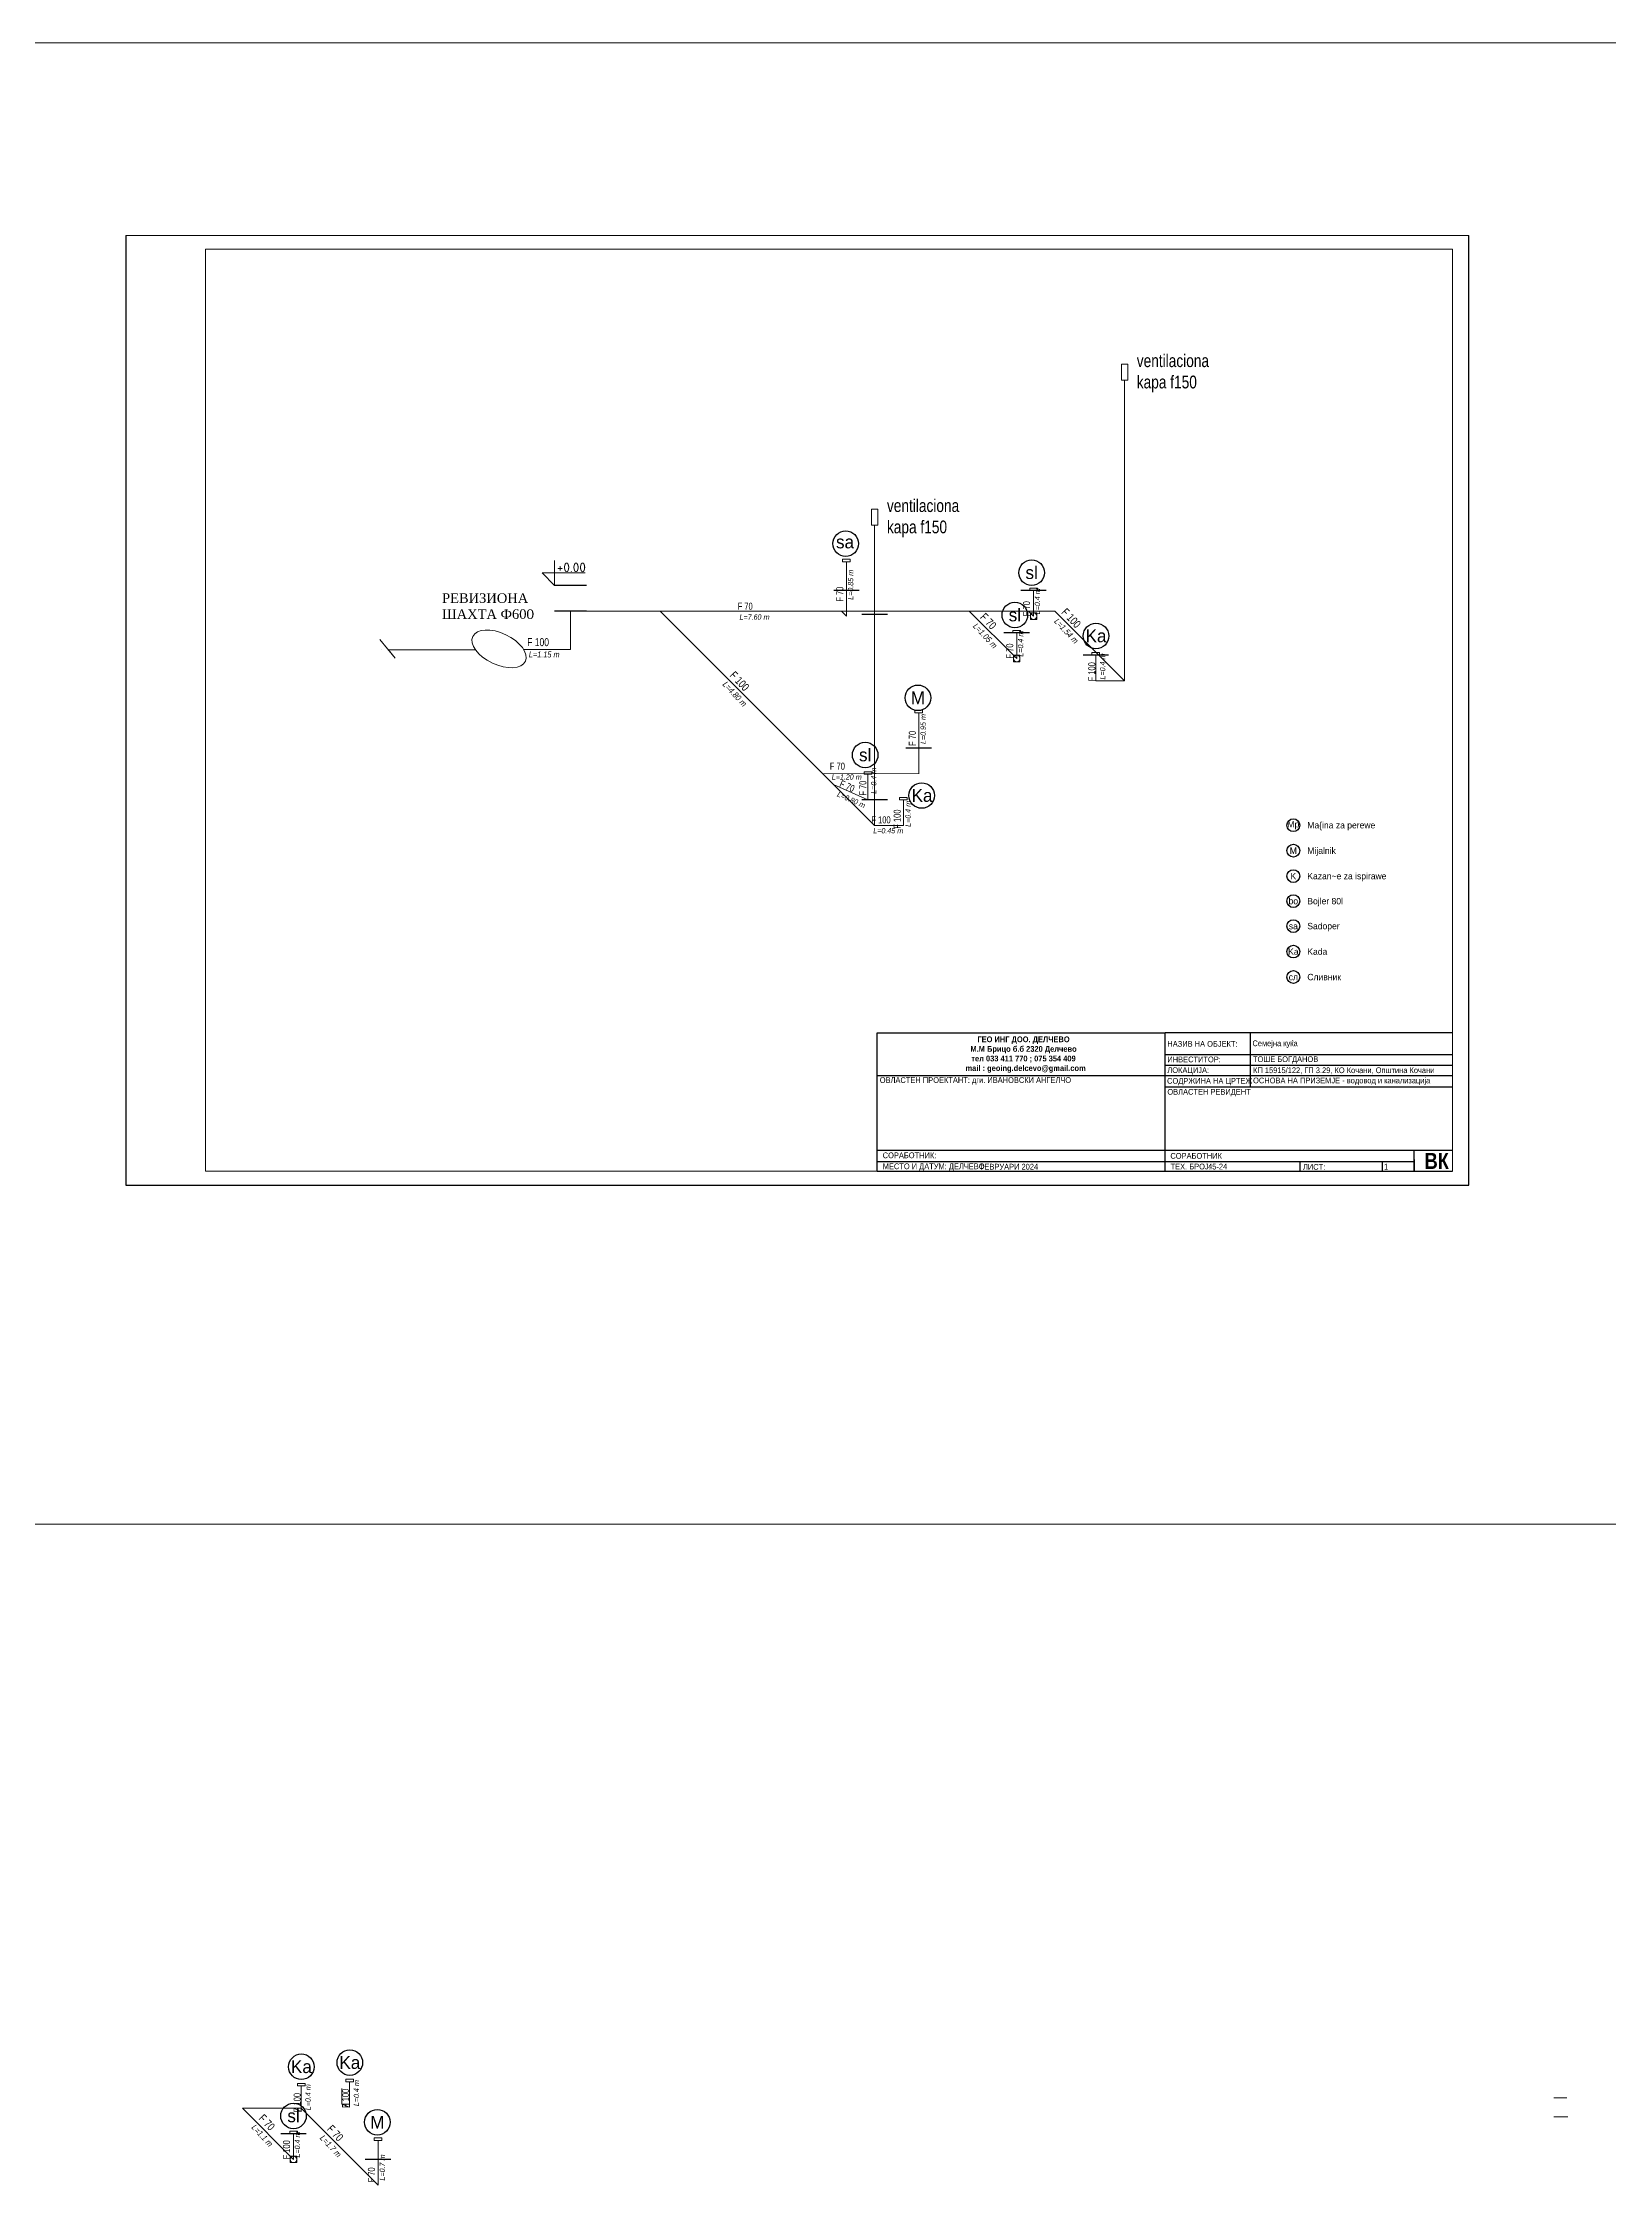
# Model space of a CAD drawing. Extents: x 19704 to 238216, y -31136 to 55916.
# Drawn here: x 80992 to 105466, y -13415 to 20089 of the extents above; entities that cross this region are included whole.
import ezdxf

# ---------------------------------------------------------------- set-up
doc = ezdxf.new("R2010")
doc.units = 0
doc.header["$LTSCALE"] = 5
doc.header["$MEASUREMENT"] = 0
for name, color, linetype, lineweight in [('0.30', 7, 'Continuous', 30), ('2D Drafting - General_Pen_No__6', 5, 'Continuous', 13), ('dimenzija', 7, 'Continuous', 13), ('kanalizacija', 245, 'Continuous', 35), ('koti', 250, 'Continuous', 13), ('Lines_Pen_No__1', 7, 'Continuous', 13), ('Text blocks_Pen_No__1', 7, 'Continuous', 13)]:
    doc.layers.add(name, color=color, linetype=linetype, lineweight=lineweight)
doc.layers.add('2D Drafting - General_Pen_No__5', color=7, linetype='Continuous', lineweight=13, true_color=0x40a5ff)
doc.layers.add('Lines_Pen_No__99', color=7, linetype='Continuous', lineweight=13, true_color=0xaad2ff)
for name, color, linetype in [('4 _ - Фрагмент - Разрез.2D Elements', 7, 'Continuous'), ('4 _ - Фрагмент - Чертежи.2D Elements', 7, 'Continuous'), ('7 _ - Основни елементи.2D Elements', 7, 'Continuous')]:
    doc.layers.add(name, color=color, linetype=linetype)
doc.styles.add('GENERATED_STYLE_1', font='GOTHIC.TTF')
doc.styles.add('GENERATED_STYLE_4', font='arial.ttf')
doc.styles.add('GENERATED_STYLE_5', font='arialbd.ttf')
doc.styles.add('GENERATED_STYLE_6', font='Cambria Math.ttf')
doc.styles.add('KIRILICA', font='MCSWIS.TTF', dxfattribs={"width": 0.8, "height": 20})

# ---------------------------------------------------------------- blocks, each defined once
blk = doc.blocks.new('A$C2a3e00bb')
at = {"layer": '2D Drafting - General_Pen_No__6'}
blk.add_lwpolyline([(60, 0), (-60, 0), (-60, 40), (60, 40)], close=True, dxfattribs=at)
blk = doc.blocks.new('ANTETKA')
at = {"layer": '4 _ - Фрагмент - Чертежи.2D Elements', "linetype": 'Continuous', "lineweight": 25, "ltscale": 0.01}
for p, q in [((76355, 4608), (71861, 4608)), ((71861, 2441), (71861, 4608)), ((71861, 3762), (76355, 3762)), ((73965, 2593), (73965, 2441)), ((75252, 2593), (75252, 2441))]:
    blk.add_line(p, q, dxfattribs=at)
at = {"layer": '4 _ - Фрагмент - Чертежи.2D Elements', "linetype": 'Continuous', "lineweight": 25, "ltscale": 0.01, "flags": 128}
for points in [[(67355, 4608), (71861, 4608)], [(67355, 2441), (67355, 4608), (71861, 4608)], [(73189, 4608), (73189, 3762)], [(71861, 4267), (76355, 4267)], [(71861, 4102), (76355, 4102)], [(67355, 3937), (71861, 3937)], [(71861, 3937), (76355, 3937)], [(67355, 2773), (76355, 2773)], [(75752, 2623), (75752, 2441), (75752, 2773)], [(67355, 2593), (75752, 2593)], [(67355, 2441), (76355, 2441)]]:
    blk.add_lwpolyline(points, dxfattribs=at)
at = {"layer": '4 _ - Фрагмент - Разрез.2D Elements', "linetype": 'Continuous', "lineweight": 35}
for s, insert, char_height, attachment_point, style in [('\\A1;\\pxqc;{\\fCentury Gothic|b1|i0|c204|p34;\\W0.85;ГЕО ИНГ ДОО. ДЕЛЧЕВО\\PМ.М Брицо б.б 2320 Делчево \\Pтел 033 411 770 ; 075 354 409 \\P  mail : geoing.delcevo@gmail.com}', (69646, 4266), 90, 5, 'GENERATED_STYLE_5'), ('\\A1;{\\W0.850000x;\\pql;\\fCentury Gothic|b0|i0|c204|p34;НАЗИВ НА ОБЈЕКТ:}', (71895, 4433), 90, 4, 'GENERATED_STYLE_4'), ('\\A1;{\\W0.850000x;\\pql;\\fCentury Gothic|b0|i0|c204|p34;Семејна куќа}', (73225, 4429), 90, 4, 'GENERATED_STYLE_4'), ('\\A1;{\\W0.850000x;\\pql;\\fCentury Gothic|b0|i0|c204|p34;ЛОКАЦИЈА:}', (71895, 4010), 90, 4, 'GENERATED_STYLE_4'), ('\\A1;{\\W0.850000x;\\pql;\\fCentury Gothic|b0|i0|c204|p34;ИНВЕСТИТОР:}', (71895, 4190), 90, 4, 'GENERATED_STYLE_4'), ('\\A1;{\\W0.850000x;\\pql;\\fCentury Gothic|b0|i0|c204|p34;ТОШЕ БОГДАНОВ}', (73234, 4181), 90, 4, 'GENERATED_STYLE_4'), ('\\A1;\\pxql;{\\fCentury Gothic|b0|i0|c204|p34;\\W0.85;КП 15915\\fCentury Gothic|b0|i0|c0|p34;/122\\fCentury Gothic|b0|i0|c204|p34;, ГП 3.29, КО Кочани, Општина Кочани}', (73235, 4013), 90, 4, 'GENERATED_STYLE_4'), ('\\A1;{\\W0.850000x;\\pql;\\fCentury Gothic|b0|i0|c204|p34;СОДРЖИНА НА ЦРТЕЖ}', (71890, 3842), 90, 4, 'GENERATED_STYLE_4'), ('\\A1;{\\W0.850000x;\\pql;\\fCentury Gothic|b0|i0|c204|p34;ОВЛАСТЕН РЕВИДЕНТ\\P\\pqc;\\fCentury Gothic|b0|i0|c204|p34;}', (71895, 3671), 90, 4, 'GENERATED_STYLE_4'), ('\\A1;\\pxql;{\\fCentury Gothic|b0|i0|c204|p34;\\W0.85;ОСНОВА НА ПРИЗЕМЈЕ - водовод и канализација}', (73235, 3848), 90, 4, 'GENERATED_STYLE_4'), ('\\A1;{\\W0.850000x;\\pql;\\fCentury Gothic|b0|i0|c204|p34;СОРАБОТНИК:}', (67444, 2690), 90, 4, 'GENERATED_STYLE_4'), ('\\A1;{\\W0.850000x;\\pql;\\fCentury Gothic|b0|i0|c204|p34;СОРАБОТНИК}', (71942, 2682), 90, 4, 'GENERATED_STYLE_4'), ('\\A1;\\pxql;{\\fCentury Gothic|b1|i0|c204|p34;\\W0.85;ВК}', (75917, 2603), 250, 4, 'GENERATED_STYLE_5'), ('\\A1;{\\W0.850000x;\\pql;\\fCentury Gothic|b0|i0|c204|p34;МЕСТО И ДАТУМ: ДЕЛЧЕВО}', (67444, 2506), 90, 4, 'GENERATED_STYLE_4'), ('\\A1;{\\W0.850000x;\\pql;\\fCentury Gothic|b0|i0|c204|p34;ФЕВРУАРИ 2024\\P\\pql;\\fCentury Gothic|b0|i0|c204|p34;}', (68946, 2512), 90, 4, 'GENERATED_STYLE_4'), ('\\A1;{\\W0.850000x;\\pql;\\fCentury Gothic|b0|i0|c204|p34;ТЕХ. БРОЈ: }', (71945, 2515), 90, 4, 'GENERATED_STYLE_4'), ('\\A1;{\\W0.850000x;\\pql;\\fCentury Gothic|b0|i0|c204|p34;45-24\\P\\pql;\\fCentury Gothic|b0|i0|c204|p34;}', (72532, 2514), 90, 4, 'GENERATED_STYLE_4'), ('\\A1;{\\W0.850000x;\\pql;\\fCentury Gothic|b0|i0|c204|p34;ЛИСТ: }', (74015, 2509), 90, 4, 'GENERATED_STYLE_4')]:
    blk.add_mtext(s, dxfattribs=dict(at, insert=insert, char_height=char_height, attachment_point=attachment_point, style=style))
at = {"layer": '4 _ - Фрагмент - Разрез.2D Elements', "linetype": 'Continuous', "lineweight": 35, "insert": (67398, 3855), "char_height": 90, "width": 4644.67, "attachment_point": 4, "style": 'GENERATED_STYLE_4'}
blk.add_mtext('\\A1;\\pxql;{\\fCentury Gothic|b0|i0|c204|p34;\\W0.85;ОВЛАСТЕН ПРОЕКТАНТ: дги. ИВАНОВСКИ АНГЕЛЧО}', dxfattribs=at)

msp = doc.modelspace()

# ---------------------------------------------------------------- linework, layer by layer
for centre, radius in [((93545.1, 12256.8), 200), ((96452.3, 11802.8), 200), ((96189.7, 11140.4), 200), ((97458.3, 10813.1), 200), ((94674, 9845.6), 200), ((93849.5, 8951.3), 200), ((94733.2, 8317.5), 200), ((100544, 7853.6), 100), ((100544, 7455.5), 100), ((100544, 7057.4), 100), ((100544, 6666.2), 100), ((100544, 6274.9), 100), ((100544, 5876.8), 100), ((100544, 5478.7), 100), ((85034.2, -11563.6), 200), ((85791.7, -11498.4), 200), ((84911.2, -12332.6), 200), ((86222, -12431), 200)]:
    msp.add_circle(centre, radius)
at = {"layer": '0.30'}
for p, q in [((89491.7, 11602.9), (88991.7, 11602.9)), ((93756.8, 11522.8), (93356.8, 11522.8)), ((96681.8, 11522.8), (96281.8, 11522.8)), ((89491.7, 11202.9), (88991.7, 11202.9)), ((94196.9, 11147.7), (93796.9, 11147.7)), ((96419.2, 10860.4), (96019.2, 10860.4)), ((97655.7, 10513.9), (97255.7, 10513.9)), ((94887.3, 9057.3), (94487.3, 9057.3)), ((94196.9, 8247.7), (93796.9, 8247.7)), ((85111.2, -12612.6), (84711.2, -12612.6)), ((86433.7, -13015.1), (86033.7, -13015.1))]:
    msp.add_line(p, q, dxfattribs=at)
at = {"layer": '2D Drafting - General_Pen_No__5'}
msp.add_line((104821.2, -12049.4), (104616.2, -12049.4), dxfattribs=at)
at = {"layer": '2D Drafting - General_Pen_No__5', "color": 1}
msp.add_line((104836.2, -12344.5), (104616.2, -12344.5), dxfattribs=at)
at = {"layer": '2D Drafting - General_Pen_No__6'}
for p, q in [((93556.8, 11972.8), (93556.8, 11522.8)), ((93556.8, 11122.8), (93556.8, 11522.8)), ((96481.8, 11122.8), (96481.8, 11522.8)), ((89241.7, 10602.9), (89241.7, 11202.9)), ((89241.7, 11202.9), (91091.7, 11202.9)), ((93476.7, 11202.9), (93556.8, 11122.8)), ((93476.7, 11202.9), (93846.7, 11202.9)), ((93476.7, 11202.9), (93556.8, 11122.8)), ((93476.7, 11202.9), (95476.7, 11202.9)), ((95476.7, 11202.9), (96219.2, 10460.4)), ((96401.7, 11202.9), (96481.8, 11122.8)), ((96219.2, 10460.4), (96219.2, 10860.4)), ((97455.7, 10113.9), (97455.7, 10513.9)), ((85031.6, -12262.7), (85031.6, -11862.7)), ((85789.1, -12197.6), (85789.1, -11797.6)), ((84111.6, -12213), (84289, -12390.3)), ((84111.6, -12213), (84481.6, -12213)), ((84111.6, -12213), (84911.2, -13012.6)), ((84111.6, -12213), (85031.6, -12213)), ((84911.6, -12213), (85031.6, -12262.7)), ((85031.6, -12213), (84911.6, -12213)), ((85031.6, -12213), (86233.7, -13415.1)), ((85669.1, -12147.9), (85789.1, -12197.6)), ((85789.1, -12147.9), (85669.1, -12147.9)), ((84911.2, -13012.6), (84911.2, -12612.6)), ((86233.7, -12715.1), (86233.7, -13015.1)), ((86233.7, -13415.1), (86233.7, -13015.1))]:
    msp.add_line(p, q, dxfattribs=at)
at = {"layer": '2D Drafting - General_Pen_No__6', "flags": 128}
for points in [[(97955.7, 14813.9), (97855.7, 14813.9), (97855.7, 15063.9), (97955.7, 15063.9), (97955.7, 14813.9)], [(94049.2, 12547.7), (93949.2, 12547.7), (93949.2, 12797.7), (94049.2, 12797.7), (94049.2, 12547.7)]]:
    msp.add_lwpolyline(points, dxfattribs=at)
at = {"layer": '2D Drafting - General_Pen_No__6'}
for points in [[(97905.7, 10113.9), (97905.7, 14813.9)], [(93996.9, 7847.7), (93996.9, 12547.7)], [(90641.7, 11202.9), (93996.9, 7847.7)], [(91091.7, 11202.9), (93476.7, 11202.9)], [(95476.7, 11202.9), (96816.7, 11202.9)], [(96816.7, 11202.9), (97905.7, 10113.9)], [(86397.4, 10595.5), (86501.4, 10468.4), (86262.8, 10760.1)], [(86286.9, 10602.9), (86284.3, 10602.9)], [(87762.9, 10595.5), (86397.4, 10595.5)], [(89241.7, 10602.9), (88508.7, 10602.9)], [(97905.7, 10113.9), (97455.7, 10113.9)], [(94687.3, 8662.6), (94687.3, 9612.6)], [(94687.3, 8657.3), (94687.3, 8957.3)], [(93187.3, 8657.3), (94687.3, 8662.6)], [(93187.3, 8657.3), (93354.9, 8489.7), (93892.5, 8250.8)], [(93892.5, 8250.8), (93892.5, 8650.8)], [(94446.9, 7847.7), (94446.9, 8247.7)], [(93996.9, 7847.7), (94446.9, 7847.7)]]:
    msp.add_lwpolyline(points, dxfattribs=at)
for points in [[(93616.8, 11972.8), (93496.8, 11972.8), (93496.8, 12012.8), (93616.8, 12012.8)], [(96541.8, 11522.8), (96421.8, 11522.8), (96421.8, 11562.8), (96541.8, 11562.8)], [(96279.2, 10860.4), (96159.2, 10860.4), (96159.2, 10900.4), (96279.2, 10900.4)], [(97515.7, 10513.9), (97395.7, 10513.9), (97395.7, 10553.9), (97515.7, 10553.9)], [(85091.6, -11862.7), (84971.6, -11862.7), (84971.6, -11822.7), (85091.6, -11822.7)], [(85849.1, -11797.6), (85729.1, -11797.6), (85729.1, -11757.6), (85849.1, -11757.6)], [(84971.2, -12612.6), (84851.2, -12612.6), (84851.2, -12572.6), (84971.2, -12572.6)], [(86293.7, -12715.1), (86173.7, -12715.1), (86173.7, -12675.1), (86293.7, -12675.1)]]:
    msp.add_lwpolyline(points, close=True, dxfattribs=at)
msp.add_ellipse((88125.2, 10610.9), major_axis=(411, -194.1), ratio=0.5404062, dxfattribs=at)
at = {"layer": '4 _ - Фрагмент - Чертежи.2D Elements', "linetype": 'Continuous', "lineweight": 25, "ltscale": 0.01}
for points in [[(82287.5, 17075.4), (82287.5, 2225.4)], [(82287.5, 2225.4), (103287.5, 2225.4), (103287.5, 17075.4)]]:
    msp.add_lwpolyline(points, dxfattribs=at)
at = {"layer": '7 _ - Основни елементи.2D Elements', "linetype": 'Continuous', "lineweight": 20, "ltscale": 0.2, "flags": 128}
msp.add_lwpolyline([(83537.5, 16863.5), (103034.8, 16863.5), (103034.8, 2441), (83537.5, 2441)], close=True, dxfattribs=at)
at = {"layer": 'dimenzija', "color": 3, "ltscale": 50}
msp.add_lwpolyline([(44642, 20089), (132042.5, 20089), (132042.5, -3079), (44642, -3079)], close=True, dxfattribs=at)
at = {"layer": 'dimenzija', "ltscale": 50}
for points in [[(103287.5, 17075.4), (82287.5, 17075.4)], [(89241.7, 10602.9), (89241.7, 10602.9)], [(93996.9, 7847.7), (93996.9, 8247.7)], [(85669.1, -12147.9), (85669.1, -11905.5)]]:
    msp.add_lwpolyline(points, dxfattribs=at)
at = {"layer": 'koti'}
msp.add_line((88796.7, 11797.9), (88991.7, 11602.9), dxfattribs=at)
for points in [[(89471.5, 11797.9), (88796.7, 11797.9)], [(88991.7, 11797.9), (88991.7, 11992.9)], [(88991.7, 11797.9), (88991.7, 11602.9)]]:
    msp.add_lwpolyline(points, dxfattribs=at)
at = {"layer": 'Lines_Pen_No__1', "linetype": 'Continuous'}
for centre in [(96481.8, 11122.8), (96219.2, 10460.4), (84911.2, -13012.6)]:
    msp.add_circle(centre, 50, dxfattribs=at)
at = {"layer": 'Lines_Pen_No__99', "linetype": 'Continuous', "flags": 128}
for points in [[(96431.8, 11122.8), (96431.8, 11172.8), (96531.8, 11172.8), (96531.8, 11072.8), (96431.8, 11072.8)], [(96169.2, 10460.4), (96169.2, 10510.4), (96269.2, 10510.4), (96269.2, 10410.4), (96169.2, 10410.4)], [(84861.2, -13012.6), (84861.2, -12962.6), (84961.2, -12962.6), (84961.2, -13062.6), (84861.2, -13062.6)]]:
    msp.add_lwpolyline(points, close=True, dxfattribs=at)

# ---------------------------------------------------------------- block references
msp.add_blockref('ANTETKA', (26679.5, 0))
at = {"layer": 'dimenzija', "ltscale": 50}
for p in [(94687.3, 9612.6), (93892.5, 8650.8), (94446.9, 8247.7)]:
    msp.add_blockref('A$C2a3e00bb', p, dxfattribs=at)

# ---------------------------------------------------------------- texts
at = {"color": 7, "lineweight": 15, "style": 'GENERATED_STYLE_1'}
for s, insert, char_height, width, attachment_point in [('{\\fMAC C Swiss|b0|i0|c0|p34;sa}', (93534.5, 12281.7), 200, 250, 5), ('{\\fMAC C Swiss|b0|i0|c0|p34;sl}', (96452.3, 11802.8), 200, 250, 5), ('{\\fMAC C Swiss|b0|i0|c0|p34;sl}', (96189.7, 11140.4), 200, 250, 5), ('{\\fMAC C Swiss|b0|i0|c0|p34;Ka}', (97458.3, 10813.1), 200, 250, 5), ('{\\fMAC C Swiss|b0|i0|c0|p34;sl}', (93849.5, 8951.3), 200, 250, 5), ('{\\fMAC C Swiss|b0|i0|c0|p34;Ka}', (94737.9, 8317.5), 200, 250, 5), ('{\\fMAC C Swiss|b0|i0|c0|p34;Mp}', (100544, 7853.6), 100, 125, 5), ('{\\fMAC C Swiss|b0|i0|c0|p34;\\H1x;Ma\\{ina za perewe}', (100762.6, 7903.6), 100, 2000, 1), ('{\\fMAC C Swiss|b0|i0|c0|p34;M}', (100544, 7455.5), 100, 125, 5), ('{\\fMAC C Swiss|b0|i0|c0|p34;Mijalnik}', (100762.6, 7505.5), 100, 2000, 1), ('{\\fMAC C Swiss|b0|i0|c0|p34;K}', (100544, 7057.4), 100, 125, 5), ('{\\fMAC C Swiss|b0|i0|c0|p34;Kazan~e za ispirawe}', (100762.6, 7107.4), 100, 2000, 1), ('{\\fMAC C Swiss|b0|i0|c0|p34;\\H1x;bo}', (100544, 6666.2), 100, 125, 5), ('{\\fMAC C Swiss|b0|i0|c0|p34;\\H1x;Bojler 80l}', (100762.6, 6716.2), 100, 2000, 1), ('{\\fMAC C Swiss|b0|i0|c0|p34;sa\\fArial|b0|i0|c204|p34;}', (100544, 6274.9), 100, 125, 5), ('{\\fMAC C Swiss|b0|i0|c0|p34;Sadoper\\fArial|b0|i0|c204|p34;}', (100762.6, 6326), 100, 2000, 1), ('{\\fMAC C Swiss|b0|i0|c0|p34;Ka}', (100544, 5876.8), 100, 125, 5), ('{\\fMAC C Swiss|b0|i0|c0|p34;Kada}', (100762.6, 5926.8), 100, 2000, 1), ('{\\H1x;сл}', (100544, 5478.7), 100, 125, 5), ('{\\H1x;Сливник}', (100762.6, 5528.7), 100, 221078.679, 1), ('{\\fMAC C Swiss|b0|i0|c0|p34;Ka}', (85034.2, -11563.6), 200, 250, 5), ('{\\fMAC C Swiss|b0|i0|c0|p34;Ka}', (85791.7, -11498.4), 200, 250, 5), ('{\\fMAC C Swiss|b0|i0|c0|p34;sl}', (84911.2, -12332.6), 200, 250, 5)]:
    msp.add_mtext(s, dxfattribs=dict(at, insert=insert, char_height=char_height, width=width, attachment_point=attachment_point))
at = {"color": 7, "lineweight": 15, "extrusion": (0, 0, -1), "char_height": 200, "width": 250, "attachment_point": 5, "text_direction": (-1, 0, 0), "style": 'GENERATED_STYLE_1'}
for insert in [(94674, 9845.6), (86222, -12431)]:
    msp.add_mtext('{\\fMAC C Swiss|b0|i0|c0|p34;M}', dxfattribs=dict(at, insert=insert))
at = {"layer": '2D Drafting - General_Pen_No__6', "char_height": 200, "width": 2045.44, "attachment_point": 1, "style": 'KIRILICA'}
for insert in [(98096.1, 15218.1), (94189.7, 12951.8)]:
    msp.add_mtext('ventilaciona \\Pkapa f150', dxfattribs=dict(at, insert=insert))
at = {"layer": '4 _ - Фрагмент - Разрез.2D Elements', "linetype": 'Continuous', "lineweight": 35, "insert": (101962.1, 2513.4), "char_height": 90, "attachment_point": 4, "style": 'GENERATED_STYLE_4'}
msp.add_mtext('\\A1;{\\W0.850000x;\\pql;\\fCentury Gothic|b0|i0|c204|p34;1}', dxfattribs=at)
at = {"layer": 'kanalizacija', "ltscale": 50, "width": 670.693, "attachment_point": 1, "style": 'KIRILICA'}
for s, insert, char_height, rotation in [(' F 70\\P{\\H0.75x;  \\fArial|b0|i1|c0|p34;L\\fMacedonian Tms|b0|i1|c0|p18;=0.85\\fArial|b0|i1|c0|p34; m}', (93397.7, 11316.5), 110, 90), (' F 70\\P{\\H0.75x;  \\fArial|b0|i1|c0|p34;L\\fMacedonian Tms|b0|i1|c0|p18;=0.4\\fArial|b0|i1|c0|p34; m}', (96316.8, 11089.6), 110, 90), (' F 70\\P{\\H0.75x;  \\fArial|b0|i1|c0|p34;L\\fMacedonian Tms|b0|i1|c0|p18;=1.05\\fArial|b0|i1|c0|p34; m\\fMacedonian Tms|b0|i1|c0|p18; }', (95704.8, 11212.3), 125, 313.13262), (' F 100\\P{\\H0.75x;  \\fArial|b0|i1|c0|p34;L\\fMacedonian Tms|b0|i1|c0|p18;=1.54\\fArial|b0|i1|c0|p34; m\\fMacedonian Tms|b0|i1|c0|p18; }', (96974.4, 11287.2), 125, 313.13262), (' F 70\\P{\\H0.75x;  \\fArial|b0|i1|c0|p34;L\\fMacedonian Tms|b0|i1|c0|p18;=0.4\\fArial|b0|i1|c0|p34; m}', (96054.2, 10427.3), 110, 90), (' F 100\\P{\\H0.75x;  \\fArial|b0|i1|c0|p34;L\\fMacedonian Tms|b0|i1|c0|p18;=0.4\\fArial|b0|i1|c0|p34; m}', (97336.9, 10069.9), 110, 90), (' F 100\\P{\\H0.75x;  \\fArial|b0|i1|c0|p34;L\\fMacedonian Tms|b0|i1|c0|p18;=4.80\\fArial|b0|i1|c0|p34; m\\fMacedonian Tms|b0|i1|c0|p18; }', (91789.3, 10301.9), 125, 313.13262), (' F 70\\P{\\H0.75x;  \\fArial|b0|i1|c0|p34;L\\fMacedonian Tms|b0|i1|c0|p18;=0.95\\fArial|b0|i1|c0|p34; m}', (94531.5, 9061.3), 110, 90), (' F 70\\P{\\H0.75x;  \\fArial|b0|i1|c0|p34;L\\fMacedonian Tms|b0|i1|c0|p18;=0.80\\fArial|b0|i1|c0|p34; m}', (93453.1, 8576.4), 110, 336.04521), (' F 70\\P{\\H0.75x;  \\fArial|b0|i1|c0|p34;L\\fMacedonian Tms|b0|i1|c0|p18;=0.4\\fArial|b0|i1|c0|p34; m}', (93758.2, 8282.2), 110, 90), (' F 100\\P{\\H0.75x;  \\fArial|b0|i1|c0|p34;L\\fMacedonian Tms|b0|i1|c0|p18;=0.4\\fArial|b0|i1|c0|p34; m}', (94294.9, 7765.6), 110, 90), (' F 100\\P{\\H0.75x;  \\fArial|b0|i1|c0|p34;L\\fMacedonian Tms|b0|i1|c0|p18;=0.4\\fArial|b0|i1|c0|p34; m}', (84912.9, -12306.7), 110, 90), (' F 100\\P{\\H0.75x;  \\fArial|b0|i1|c0|p34;L\\fMacedonian Tms|b0|i1|c0|p18;=0.4\\fArial|b0|i1|c0|p34; m}', (85670.4, -12241.6), 110, 90), (' F 70\\P{\\H0.75x;  \\fArial|b0|i1|c0|p34;L\\fMacedonian Tms|b0|i1|c0|p18;=1.1\\fArial|b0|i1|c0|p34; m\\fMacedonian Tms|b0|i1|c0|p18; }', (84423.6, -12266), 125, 313.13262), (' F 100\\P{\\H0.75x;  \\fArial|b0|i1|c0|p34;L\\fMacedonian Tms|b0|i1|c0|p18;=0.4\\fArial|b0|i1|c0|p34; m}', (84746.2, -13045.7), 110, 90), (' F 70\\P{\\H0.75x;  \\fArial|b0|i1|c0|p34;L\\fMacedonian Tms|b0|i1|c0|p18;=1.7\\fArial|b0|i1|c0|p34; m\\fMacedonian Tms|b0|i1|c0|p18; }', (85493.4, -12432.4), 125, 313.13262), (' F 70\\P{\\H0.75x;  \\fArial|b0|i1|c0|p34;L\\fMacedonian Tms|b0|i1|c0|p18;=0.7\\fArial|b0|i1|c0|p34; m}', (86074.6, -13405.4), 110, 90)]:
    msp.add_mtext(s, dxfattribs=dict(at, insert=insert, char_height=char_height, rotation=rotation))
for s, insert, char_height in [(' F 70\\P{\\H0.75x;  \\fArial|b0|i1|c0|p34;L\\fMacedonian Tms|b0|i1|c0|p18;=7.60\\fArial|b0|i1|c0|p34; m}', (91822.7, 11333), 110), (' F 100\\P{\\H0.75x;  \\fArial|b0|i1|c0|p34;L\\fMacedonian Tms|b0|i1|c0|p18;=1.15\\fArial|b0|i1|c0|p34; m}', (88526.8, 10778.8), 125), (' F 70\\P{\\H0.75x;  \\fArial|b0|i1|c0|p34;L\\fMacedonian Tms|b0|i1|c0|p18;=1.20\\fArial|b0|i1|c0|p34; m}', (93264.7, 8832), 110), (' F 100\\P{\\H0.75x;  \\fArial|b0|i1|c0|p34;L\\fMacedonian Tms|b0|i1|c0|p18;=0.45\\fArial|b0|i1|c0|p34; m}', (93914.1, 7992.3), 110)]:
    msp.add_mtext(s, dxfattribs=dict(at, insert=insert, char_height=char_height))
at = {"layer": 'koti', "insert": (89027.8, 11960.5), "char_height": 150, "width": 325.258, "attachment_point": 1}
msp.add_mtext('{\\fISOCPEUR|b0|i0|c0|p34;+0.00}', dxfattribs=at)
at = {"layer": 'Text blocks_Pen_No__1', "linetype": 'Continuous', "insert": (87233.8, 11479.9), "char_height": 150, "attachment_point": 1, "style": 'GENERATED_STYLE_6'}
msp.add_mtext('{\\fTimes New Roman CYR|b0|i0|c204|p18;РЕВИЗИОНА\\PШАХТА Ф\\fTimes New Roman CYR|b0|i0|c0|p18;60\\fCambria Math|b0|i0|c186|p18;0}', dxfattribs=at)

doc.saveas('drawing.dxf')
